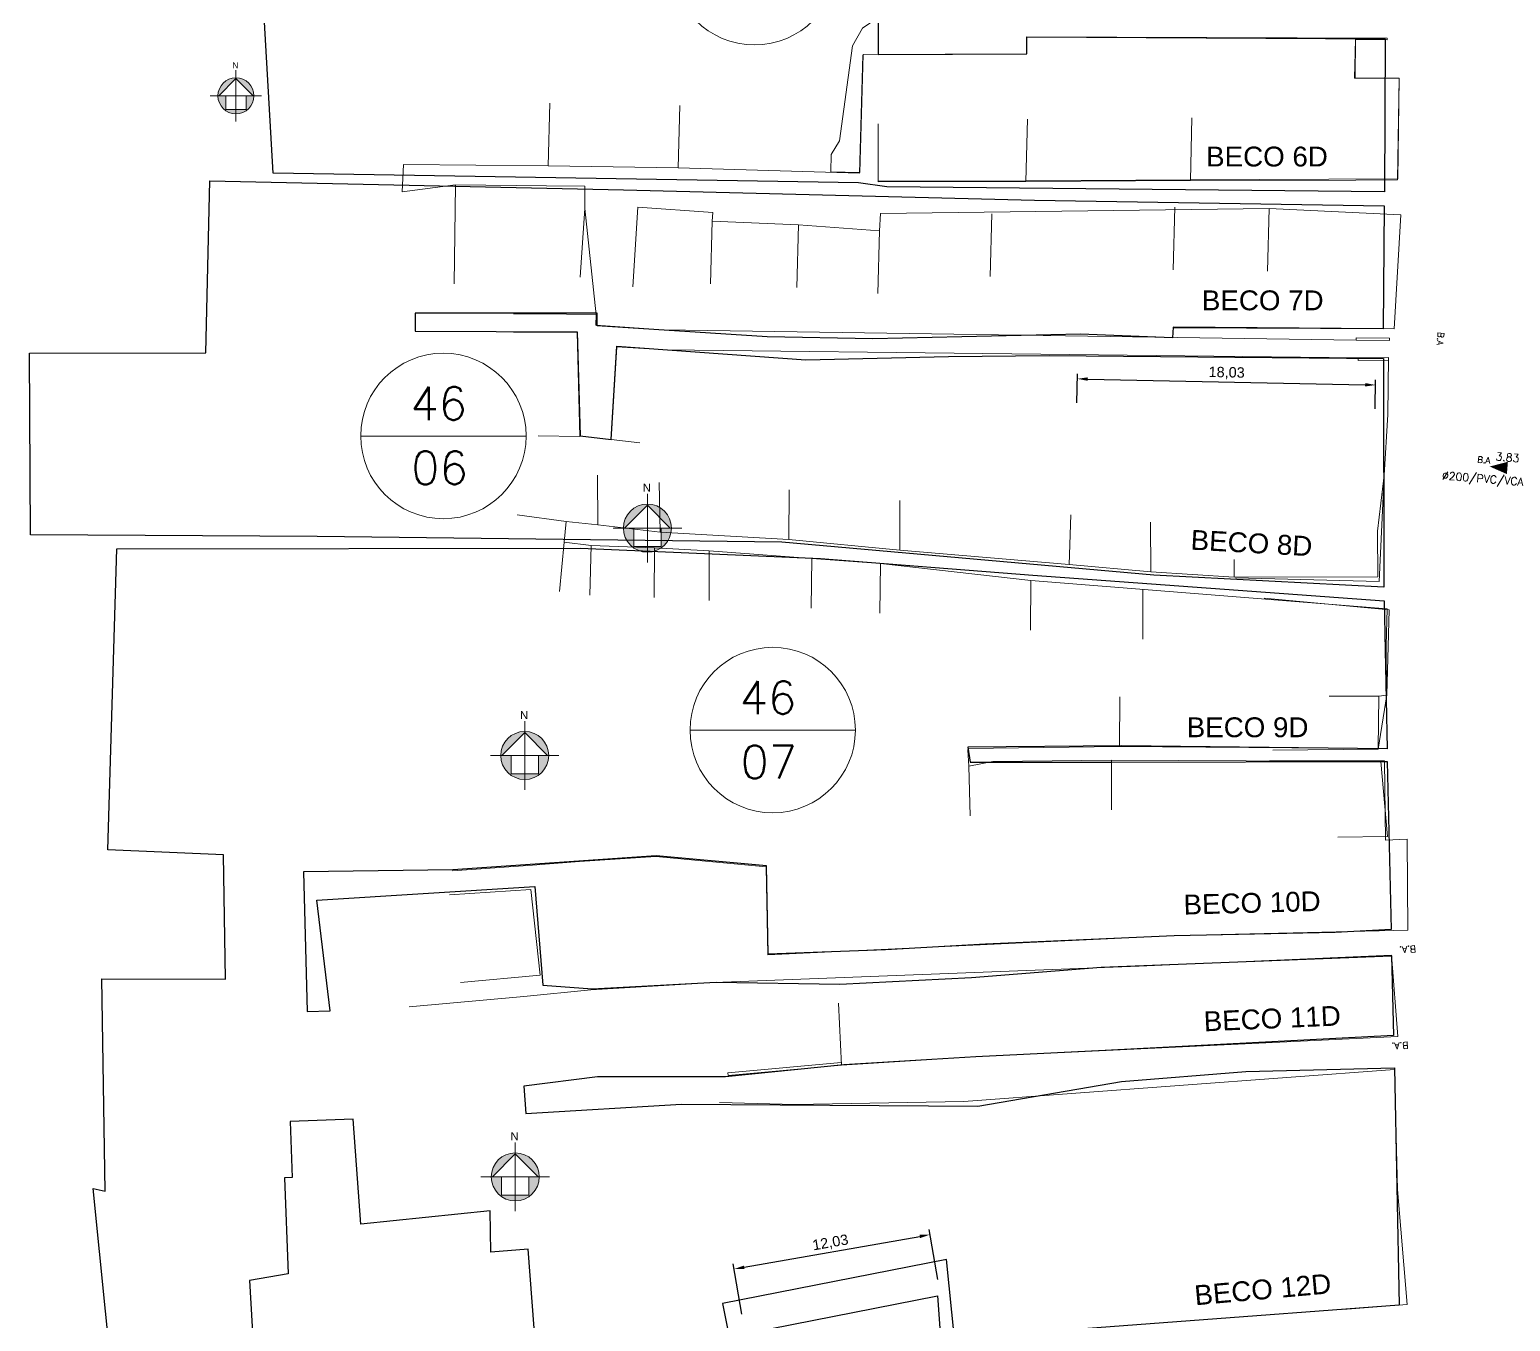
# Model space of a CAD drawing. Header units: metres. Extents: x 359188 to 359409, y 7352322 to 7352892.
# Drawn here: x 359188.3 to 359277.8, y 7352611.5 to 7352689.6 of the extents above; entities that cross this region are included whole.
import ezdxf
from ezdxf.enums import TextEntityAlignment as Align

# ---------------------------------------------------------------- set-up
doc = ezdxf.new("R2010")
doc.units = ezdxf.units.M
doc.header["$LTSCALE"] = 2.5
doc.set_wipeout_variables(frame=1)
doc.linetypes.add('AVT-LIN-ESTRADA DE TERRA', pattern=[0.7, 0.3, -0.1, 0.2, -0.1])
doc.linetypes.add('DASHED2', pattern=[0.375, 0.25, -0.125])
for name, color, linetype in [('0-quadras', 6, 'Continuous'), ('AVT-C3-ALI-ALINHAMENTO PROJETO', 170, 'Continuous'), ('DLT-C3-PRF-SETA DE DIREÇÃO DE TUBULAÇÃO PROJETADA PRINCIPAL', 170, 'Continuous'), ('ZZ-Carimbo Texto', 7, 'Continuous')]:
    doc.layers.add(name, color=color, linetype=linetype)
for name, color, linetype, lineweight, true_color in [('AVT-LT-URB-CONSTRUÇÃO-EDIFICAÇÃO PREDIAL', 251, 'Continuous', 13, 0x5c5c5c), ('AVT-LT-URB-DIVISA TERRENO OU AL PREDIAL', 251, 'Continuous', 13, 0x5c5c5c), ('AVT-LT-URB-MURO', 252, 'Continuous', 0, 0x878787), ('AVT-LT-VIA-ESTRADA DE TERRA', 8, 'AVT-LIN-ESTRADA DE TERRA', 30, 0x787878), ('AVT-PL-CAR-MARCO NORTE', 8, 'Continuous', 0, 0x828282)]:
    doc.layers.add(name, color=color, linetype=linetype, lineweight=lineweight, true_color=true_color)
for name, color, linetype, lineweight in [('COTAS', 7, 'Continuous', 9), ('DLT-C3-PRF-TUBULAÇÃO 3D -COLETOR', 2, 'Continuous', 20), ('TEXTO', 7, 'Continuous', 9), ('US_dimension', 255, 'Continuous', 13)]:
    doc.layers.add(name, color=color, linetype=linetype, lineweight=lineweight)
doc.styles.add('CARIMBO', font='arial.ttf', dxfattribs={"height": 2})
doc.styles.add('ROMANS', font='romans.shx', dxfattribs={"height": 0.65})
doc.styles.add('SABESP', font='ROMANS.shx')
doc.styles.get("Standard").update_dxf_attribs({"font": 'arial.ttf'})
doc.dimstyles.new('ISO-25', dxfattribs={"dimtxt": 2.5, "dimasz": 2.5, "dimexe": 1.25, "dimexo": 0.625, "dimtad": 1, "dimtxsty": 'Standard', "dimcen": 2.5, "dimadec": 0, "dimazin": 0, "dimtfac": 1, "dimtmove": 0, "dimatfit": 3, "dimfxl": 1, "dimarcsym": 0})

# ---------------------------------------------------------------- blocks, each defined once
blk = doc.blocks.new('AVT-PL-MARCO_NORTE')
at = {"layer": 'AVT-PL-CAR-MARCO NORTE', "linetype": 'Continuous', "ltscale": 0.05}
h = blk.add_hatch(color=2, dxfattribs=at)
h.paths.add_polyline_path([(3.46, 0), (3.63, 0, 0.414214), (0, 3.63), (0, 3.46)])
h.paths.add_polyline_path([(3.63, 0), (2.07, 0), (2.07, -2.77), (0, -2.77), (0, -3.63, 0.414214)])
h.paths.add_polyline_path([(0, -2.77), (-2.07, -2.77), (-2.07, 0), (-3.46, 0), (-3.63, 0, 0.414214), (0, -3.63)])
h.paths.add_polyline_path([(0, 3.46), (0, 3.63, 0.414214), (-3.63, 0), (-3.46, 0)])
at = {"layer": 'AVT-PL-CAR-MARCO NORTE', "color": 1, "linetype": 'Continuous', "ltscale": 0.05}
for p, q in [((0, 5.18), (0, -5.18)), ((5.18, 0), (-5.18, 0))]:
    blk.add_line(p, q, dxfattribs=at)
at = {"layer": 'AVT-PL-CAR-MARCO NORTE', "color": 8, "linetype": 'Continuous', "ltscale": 0.05}
blk.add_lwpolyline([(2.07, -2.77), (-2.07, -2.77), (-2.07, 0), (-3.46, 0), (0, 3.46), (3.46, 0), (2.07, 0)], close=True, dxfattribs=at)
blk.add_circle((0, 0), 3.63, dxfattribs=at)
blk.add_solid([(-3.46, 0), (-3.46, 0), (0, 3.46)], dxfattribs=at)
at = {"layer": 'AVT-PL-CAR-MARCO NORTE', "color": 2, "linetype": 'Continuous', "ltscale": 0.05}
blk.add_text('N', height=1.21, dxfattribs=at).set_placement((-0.71, 5.52))
blk = doc.blocks.new('DLT-SMB-SETA DO FLUXO DA REDE PROJETADA (PRINCIPAL)')
at = {"layer": 'DLT-C3-PRF-SETA DE DIREÇÃO DE TUBULAÇÃO PROJETADA PRINCIPAL'}
h = blk.add_hatch(color=0, dxfattribs=at)
h.dxf.hatch_style = 1
h.paths.add_polyline_path([(-1.06, 0), (1.06, 0), (0, 3.06)])
at = {"layer": 'DLT-C3-PRF-SETA DE DIREÇÃO DE TUBULAÇÃO PROJETADA PRINCIPAL', "color": 0, "const_width": 0.3}
blk.add_lwpolyline([(0, 3.06), (-1.06, 0), (1.06, 0)], close=True, dxfattribs=at)
blk = doc.blocks.new('*D216')
at = {"layer": 'Defpoints', "color": 0, "ltscale": 2.5, "transparency": 16777216}
for p in [(359269.645, 7352668.104), (359251.587, 7352666.877, -0.586), (359269.612, 7352666.505, -0.598)]:
    blk.add_point(p, dxfattribs=at)
at = {"layer": 'US_dimension', "color": 0, "lineweight": -2, "ltscale": 2.5, "transparency": 16777216}
for p, q in [((359251.59, 7352667.033), (359251.627, 7352668.788)), ((359252.245, 7352668.463), (359269.02, 7352668.117)), ((359269.615, 7352666.661), (359269.652, 7352668.416))]:
    blk.add_line(p, q, dxfattribs=at)
at = {"layer": 'US_dimension', "color": 0, "ltscale": 2.5, "transparency": 16777216}
for points in [[(359252.247, 7352668.567), (359252.243, 7352668.359), (359251.62, 7352668.476)], [(359269.022, 7352668.221), (359269.018, 7352668.013), (359269.645, 7352668.104)]]:
    blk.add_solid(points, dxfattribs=at)
at = {"layer": 'US_dimension', "color": 0, "ltscale": 2.5, "transparency": 16777216, "insert": (359260.644, 7352668.821), "char_height": 0.625, "attachment_point": 5, "rotation": 358.81787}
blk.add_mtext('18,03', dxfattribs=at)
blk = doc.blocks.new('*D218')
at = {"layer": 'Defpoints', "color": 0, "ltscale": 2.5, "transparency": 16777216}
for p in [(359242.711, 7352616.762), (359243.217, 7352613.887, 1.324), (359231.371, 7352611.805, 1.324)]:
    blk.add_point(p, dxfattribs=at)
at = {"layer": 'US_dimension', "color": 0, "lineweight": -2, "ltscale": 2.5, "transparency": 16777216}
for p, q in [((359231.482, 7352614.788), (359242.096, 7352616.654)), ((359243.19, 7352614.041), (359242.657, 7352617.07)), ((359231.344, 7352611.959), (359230.812, 7352614.988))]:
    blk.add_line(p, q, dxfattribs=at)
at = {"layer": 'US_dimension', "color": 0, "ltscale": 2.5, "transparency": 16777216}
for points in [[(359242.078, 7352616.756), (359242.114, 7352616.551), (359242.711, 7352616.762)], [(359231.464, 7352614.891), (359231.5, 7352614.686), (359230.866, 7352614.68)]]:
    blk.add_solid(points, dxfattribs=at)
at = {"layer": 'US_dimension', "color": 0, "ltscale": 2.5, "transparency": 16777216, "insert": (359236.697, 7352616.245), "char_height": 0.625, "attachment_point": 5, "rotation": 9.96813}
blk.add_mtext('12,03', dxfattribs=at)

msp = doc.modelspace()

# ---------------------------------------------------------------- linework, layer by layer
at = {"layer": '0-quadras', "color": 5, "lineweight": 30, "ltscale": 0.3}
msp.add_lwpolyline([(359219.135, 7352606.328), (359218.425, 7352615.886), (359216.171, 7352615.708), (359216.126, 7352618.198), (359208.295, 7352617.401), (359207.835, 7352623.745), (359204.039, 7352623.597), (359204.143, 7352620.217), (359203.683, 7352620.202), (359203.92, 7352614.388), (359201.577, 7352613.984), (359201.874, 7352608.781)], dxfattribs=at)
at = {"layer": 'AVT-C3-ALI-ALINHAMENTO PROJETO', "ltscale": 2.5}
msp.add_lwpolyline([(359244.193, 7352610.485), (359243.704, 7352615.255), (359230.17, 7352612.597), (359230.565, 7352610.583), (359243.173, 7352613.058), (359243.505, 7352608.303), (359244.404, 7352608.428)], dxfattribs=at)
at = {"layer": 'AVT-LT-URB-CONSTRUÇÃO-EDIFICAÇÃO PREDIAL', "ltscale": 2.5}
for points, elevation in [([(359222.637, 7352659.652), (359222.604, 7352662.652)], 1.569), ([(359226.392, 7352659.209), (359226.337, 7352662.208)], 1.777), ([(359234.178, 7352658.775), (359234.198, 7352661.775)], 1.732), ([(359240.893, 7352658.127), (359240.896, 7352661.127)], 2.022), ([(359251.117, 7352657.265), (359251.23, 7352660.263)], 2.358), ([(359256.069, 7352656.808), (359256.034, 7352659.808)], 2.507), ([(359261.106, 7352656.497), (359261.092, 7352659.497)], 2.557), ([(359220.596, 7352658.608), (359220.306, 7352655.622)], 1.946), ([(359222.224, 7352658.409), (359222.138, 7352655.41)], 1.722), ([(359226.049, 7352658.254), (359226.042, 7352655.254)], 1.671), ([(359229.358, 7352658.089), (359229.361, 7352655.089)], 1.721), ([(359235.56, 7352657.627), (359235.534, 7352654.627)], 1.822), ([(359239.713, 7352657.319), (359239.686, 7352654.319)], 1.907), ([(359248.815, 7352656.282), (359248.778, 7352653.282)], 2.277), ([(359255.572, 7352655.75), (359255.576, 7352652.75)], 2.565), ([(359270.298, 7352652.366), (359270.315, 7352649.366), (359269.84, 7352649.304), (359269.804, 7352646.141), (359254.172, 7352646.252), (359245.028, 7352646.143), (359245, 7352646.044)], 2.848), ([(359254.172, 7352646.252), (359254.18, 7352649.252)], 2.387), ([(359269.84, 7352649.304), (359266.84, 7352649.306)], 2.791), ([(359267.375, 7352640.784), (359270.375, 7352640.823), (359269.965, 7352645.342), (359253.675, 7352645.43), (359246.518, 7352645.346), (359245.067, 7352645.074), (359245, 7352646.044)], 2.613), ([(359245.067, 7352645.074), (359245.13, 7352642.075)], 2.242), ([(359253.675, 7352645.43), (359253.68, 7352642.43)], 2.434)]:
    msp.add_lwpolyline(points, dxfattribs=dict(at, elevation=elevation))
for points in [[(359220.725, 7352659.864), (359217.751, 7352660.26)], [(359270.298, 7352652.366), (359270.35, 7352654.583), (359248.815, 7352656.282), (359239.713, 7352657.319), (359235.56, 7352657.627), (359229.358, 7352658.089), (359226.049, 7352658.254), (359222.224, 7352658.409), (359220.596, 7352658.608), (359220.725, 7352659.864), (359222.637, 7352659.652), (359226.392, 7352659.209), (359234.178, 7352658.775), (359240.893, 7352658.127), (359251.117, 7352657.265), (359256.069, 7352656.808), (359261.106, 7352656.497), (359269.785, 7352656.504), (359269.768, 7352659.278)]]:
    msp.add_lwpolyline(points, dxfattribs=at)
at = {"layer": 'AVT-LT-URB-DIVISA TERRENO OU AL PREDIAL', "flags": 128}
msp.add_lwpolyline([(359270.425, 7352690.166), (359239.574, 7352690.304), (359238.625, 7352689.664), (359238.021, 7352688.601), (359237.233, 7352682.853), (359236.74, 7352682.03), (359236.711, 7352680.985), (359238.474, 7352680.944), (359238.662, 7352688.076), (359248.568, 7352688.115), (359248.556, 7352689.142), (359270.351, 7352689.068), (359270.351, 7352688.968), (359268.436, 7352688.974), (359268.365, 7352686.648), (359271.079, 7352686.648), (359270.996, 7352680.566), (359258.472, 7352680.504), (359248.532, 7352680.438), (359239.6, 7352680.427)], dxfattribs=at)
at = {"layer": 'AVT-LT-URB-DIVISA TERRENO OU AL PREDIAL', "ltscale": 2.5}
for points, elevation in [([(359268.419, 7352686.639), (359268.427, 7352689.029), (359266.314, 7352689.036)], 2.369), ([(359268.419, 7352686.639), (359268.427, 7352689.029), (359266.314, 7352689.036)], 2.369), ([(359268.419, 7352686.639), (359268.427, 7352689.029), (359266.314, 7352689.036)], 2.369), ([(359268.419, 7352686.639), (359268.427, 7352689.029), (359266.314, 7352689.036)], 2.369), ([(359226.575, 7352671.44), (359222.507, 7352671.715), (359222.538, 7352672.335), (359220.73, 7352672.393), (359217.533, 7352672.404)], 1.826), ([(359226.575, 7352671.44), (359222.507, 7352671.715), (359222.538, 7352672.335), (359220.73, 7352672.393), (359217.533, 7352672.404)], 1.826), ([(359226.575, 7352671.44), (359222.507, 7352671.715), (359222.538, 7352672.335), (359220.73, 7352672.393), (359217.533, 7352672.404)], 1.826), ([(359226.575, 7352671.44), (359222.507, 7352671.715), (359222.538, 7352672.335), (359220.73, 7352672.393), (359217.533, 7352672.404)], 1.826), ([(359268.483, 7352670.806), (359226.575, 7352671.44)], 2.636), ([(359268.483, 7352670.806), (359226.575, 7352671.44)], 2.636), ([(359268.483, 7352670.806), (359226.575, 7352671.44)], 2.636), ([(359268.483, 7352670.806), (359226.575, 7352671.44)], 2.636), ([(359270.425, 7352669.761), (359270.395, 7352666.33), (359270.173, 7352662.654), (359269.863, 7352656.237), (359261.181, 7352656.448)], 2.522), ([(359270.425, 7352669.761), (359270.395, 7352666.33), (359270.173, 7352662.654), (359269.863, 7352656.237), (359261.181, 7352656.448)], 2.522), ([(359270.425, 7352669.761), (359270.395, 7352666.33), (359270.173, 7352662.654), (359269.863, 7352656.237), (359261.181, 7352656.448)], 2.522), ([(359270.425, 7352669.761), (359270.395, 7352666.33), (359270.173, 7352662.654), (359269.768, 7352659.278)], 2.522), ([(359271.56, 7352640.667), (359270.253, 7352640.6), (359270.18, 7352645.396), (359263.228, 7352645.393)], 2.574), ([(359271.56, 7352640.667), (359270.253, 7352640.6), (359270.18, 7352645.396), (359263.228, 7352645.393)], 2.574), ([(359271.56, 7352640.667), (359270.253, 7352640.6), (359270.18, 7352645.396), (359263.228, 7352645.393)], 2.574), ([(359271.56, 7352640.667), (359271.605, 7352635.163), (359257.717, 7352634.84), (359232.901, 7352633.659), (359232.806, 7352638.995), (359226.128, 7352639.608), (359221.528, 7352639.315), (359218.691, 7352639.086), (359213.838, 7352638.754)], 2.574), ([(359271.56, 7352640.667), (359271.605, 7352635.163), (359257.717, 7352634.84), (359232.901, 7352633.659), (359232.806, 7352638.995), (359226.128, 7352639.608), (359221.528, 7352639.315), (359218.691, 7352639.086), (359213.838, 7352638.754)], 2.574), ([(359271.56, 7352640.667), (359271.605, 7352635.163), (359257.717, 7352634.84), (359232.901, 7352633.659), (359232.806, 7352638.995), (359226.128, 7352639.608), (359221.528, 7352639.315), (359218.691, 7352639.086), (359213.838, 7352638.754)], 2.574), ([(359255.356, 7352632.988), (359270.617, 7352633.645), (359270.994, 7352628.74), (359245.388, 7352627.514), (359237.364, 7352627.003), (359237.184, 7352630.746)], 2.415), ([(359255.356, 7352632.988), (359270.617, 7352633.645), (359270.994, 7352628.74), (359245.388, 7352627.514), (359237.364, 7352627.003), (359237.184, 7352630.746)], 2.415), ([(359255.356, 7352632.988), (359270.617, 7352633.645), (359270.994, 7352628.74), (359245.388, 7352627.514), (359237.364, 7352627.003), (359237.184, 7352630.746)], 2.415), ([(359255.356, 7352632.988), (359229.673, 7352631.988), (359222.198, 7352631.561), (359218.152, 7352631.141), (359211.22, 7352630.533)], 2.415), ([(359255.356, 7352632.988), (359229.673, 7352631.988), (359222.198, 7352631.561), (359218.152, 7352631.141), (359211.22, 7352630.533)], 2.415), ([(359255.356, 7352632.988), (359229.673, 7352631.988), (359222.198, 7352631.561), (359218.152, 7352631.141), (359211.22, 7352630.533)], 2.415)]:
    msp.add_lwpolyline(points, dxfattribs=dict(at, elevation=elevation))
for points in [[(359221.561, 7352674.624), (359221.841, 7352678.765), (359221.855, 7352680.118), (359219.537, 7352680.135), (359214.026, 7352680.207), (359210.801, 7352679.784), (359210.873, 7352681.431), (359219.631, 7352681.35), (359227.481, 7352681.22), (359238.455, 7352680.899), (359238.642, 7352688.031)], [(359221.561, 7352674.624), (359221.841, 7352678.765), (359221.855, 7352680.118), (359219.537, 7352680.135), (359214.026, 7352680.207), (359210.801, 7352679.784), (359210.873, 7352681.431), (359219.631, 7352681.35), (359227.481, 7352681.22), (359238.455, 7352680.899), (359238.642, 7352688.031)], [(359221.561, 7352674.624), (359221.841, 7352678.765), (359221.855, 7352680.118), (359219.537, 7352680.135), (359214.026, 7352680.207), (359210.801, 7352679.784), (359210.873, 7352681.431), (359219.631, 7352681.35), (359227.481, 7352681.22), (359238.455, 7352680.899), (359238.642, 7352688.031)], [(359222.538, 7352672.335), (359221.841, 7352678.765), (359221.855, 7352680.118), (359219.537, 7352680.135), (359214.026, 7352680.207), (359210.801, 7352679.784), (359210.873, 7352681.431), (359219.631, 7352681.35), (359227.481, 7352681.22), (359238.455, 7352680.899), (359238.642, 7352688.031)], [(359239.576, 7352683.882), (359239.58, 7352680.382), (359248.512, 7352680.394), (359258.452, 7352680.459), (359268.449, 7352680.475), (359270.974, 7352680.51), (359271.074, 7352686.645), (359268.419, 7352686.639)], [(359239.576, 7352683.882), (359239.58, 7352680.382), (359248.512, 7352680.394), (359258.452, 7352680.459), (359268.449, 7352680.475), (359270.974, 7352680.51), (359271.074, 7352686.645), (359268.419, 7352686.639)], [(359239.576, 7352683.882), (359239.58, 7352680.382), (359248.512, 7352680.394), (359258.452, 7352680.459), (359268.449, 7352680.475), (359270.974, 7352680.51), (359271.074, 7352686.645), (359268.419, 7352686.639)], [(359239.576, 7352683.882), (359239.58, 7352680.382), (359248.512, 7352680.394), (359258.452, 7352680.459), (359268.449, 7352680.475), (359270.974, 7352680.51), (359271.074, 7352686.645), (359268.419, 7352686.639)], [(359219.729, 7352685.134), (359219.631, 7352681.35)], [(359227.579, 7352685.003), (359227.481, 7352681.22)], [(359248.61, 7352684.177), (359248.512, 7352680.394)], [(359248.61, 7352684.177), (359248.512, 7352680.394)], [(359248.61, 7352684.177), (359248.512, 7352680.394)], [(359248.61, 7352684.177), (359248.512, 7352680.394)], [(359258.55, 7352684.243), (359258.452, 7352680.459)], [(359258.55, 7352684.243), (359258.452, 7352680.459)], [(359258.55, 7352684.243), (359258.452, 7352680.459)], [(359258.55, 7352684.243), (359258.452, 7352680.459)], [(359214.026, 7352680.207), (359213.947, 7352674.208)], [(359214.026, 7352680.207), (359213.947, 7352674.208)], [(359214.026, 7352680.207), (359213.947, 7352674.208)], [(359214.026, 7352680.207), (359213.947, 7352674.208)], [(359257.388, 7352671.56), (359270.775, 7352671.504), (359271.181, 7352678.385), (359263.208, 7352678.762), (359239.729, 7352678.471), (359239.652, 7352677.419), (359234.763, 7352677.781), (359229.543, 7352677.996), (359229.58, 7352678.534), (359225.039, 7352678.846), (359224.756, 7352674.042)], [(359257.388, 7352671.56), (359270.775, 7352671.504), (359271.181, 7352678.385), (359263.208, 7352678.762), (359239.729, 7352678.471), (359239.652, 7352677.419), (359234.763, 7352677.781), (359229.543, 7352677.996), (359229.58, 7352678.534), (359225.039, 7352678.846), (359224.756, 7352674.042)], [(359257.388, 7352671.56), (359270.775, 7352671.504), (359271.181, 7352678.385), (359263.208, 7352678.762), (359239.729, 7352678.471), (359239.652, 7352677.419), (359234.763, 7352677.781), (359229.543, 7352677.996), (359229.58, 7352678.534), (359225.039, 7352678.846), (359224.756, 7352674.042)], [(359257.388, 7352671.56), (359270.775, 7352671.504), (359271.181, 7352678.385), (359263.208, 7352678.762), (359239.729, 7352678.471), (359239.652, 7352677.419), (359234.763, 7352677.781), (359229.543, 7352677.996), (359229.58, 7352678.534), (359225.039, 7352678.846), (359224.756, 7352674.042)], [(359246.444, 7352678.453), (359246.346, 7352674.669)], [(359246.444, 7352678.453), (359246.346, 7352674.669)], [(359246.444, 7352678.453), (359246.346, 7352674.669)], [(359246.444, 7352678.453), (359246.346, 7352674.669)], [(359246.444, 7352678.453), (359246.346, 7352674.669)], [(359257.508, 7352678.85), (359257.411, 7352675.066)], [(359257.508, 7352678.85), (359257.411, 7352675.066)], [(359257.508, 7352678.85), (359257.411, 7352675.066)], [(359257.508, 7352678.85), (359257.411, 7352675.066)], [(359257.508, 7352678.85), (359257.411, 7352675.066)], [(359263.208, 7352678.762), (359263.11, 7352674.978)], [(359263.208, 7352678.762), (359263.11, 7352674.978)], [(359263.208, 7352678.762), (359263.11, 7352674.978)], [(359263.208, 7352678.762), (359263.11, 7352674.978)], [(359263.208, 7352678.762), (359263.11, 7352674.978)], [(359229.543, 7352677.996), (359229.445, 7352674.212)], [(359229.543, 7352677.996), (359229.445, 7352674.212)], [(359229.543, 7352677.996), (359229.445, 7352674.212)], [(359229.543, 7352677.996), (359229.445, 7352674.212)], [(359229.543, 7352677.996), (359229.445, 7352674.212)], [(359234.763, 7352677.781), (359234.666, 7352673.998)], [(359234.763, 7352677.781), (359234.666, 7352673.998)], [(359234.763, 7352677.781), (359234.666, 7352673.998)], [(359234.763, 7352677.781), (359234.666, 7352673.998)], [(359234.763, 7352677.781), (359234.666, 7352673.998)], [(359239.662, 7352677.418), (359239.564, 7352673.635)], [(359239.662, 7352677.418), (359239.564, 7352673.635)], [(359239.662, 7352677.418), (359239.564, 7352673.635)], [(359239.662, 7352677.418), (359239.564, 7352673.635)], [(359239.662, 7352677.418), (359239.564, 7352673.635)], [(359217.529, 7352671.291), (359221.382, 7352671.303), (359221.544, 7352664.992), (359219.029, 7352665.025)], [(359217.529, 7352671.291), (359221.382, 7352671.303), (359221.544, 7352664.992), (359219.029, 7352665.025)], [(359217.529, 7352671.291), (359221.382, 7352671.303), (359221.544, 7352664.992), (359219.029, 7352665.025)], [(359217.529, 7352671.291), (359221.382, 7352671.303), (359221.544, 7352664.992), (359219.029, 7352665.025)], [(359225.166, 7352664.602), (359223.446, 7352664.82), (359223.788, 7352670.413), (359226.728, 7352670.222), (359268.589, 7352669.744)], [(359225.166, 7352664.602), (359223.446, 7352664.82), (359223.788, 7352670.413), (359226.728, 7352670.222), (359268.589, 7352669.744)], [(359225.166, 7352664.602), (359223.446, 7352664.82), (359223.788, 7352670.413), (359226.728, 7352670.222), (359268.589, 7352669.744)], [(359225.166, 7352664.602), (359223.446, 7352664.82), (359223.788, 7352670.413), (359226.728, 7352670.222), (359268.589, 7352669.744)], [(359263.427, 7352646.038), (359269.799, 7352646.094), (359270.323, 7352649.373), (359270.479, 7352654.52), (359262.906, 7352655.222)], [(359263.427, 7352646.038), (359269.799, 7352646.094), (359270.323, 7352649.373), (359270.479, 7352654.52), (359262.906, 7352655.222)], [(359263.427, 7352646.038), (359269.799, 7352646.094), (359270.323, 7352649.373), (359270.479, 7352654.52), (359262.906, 7352655.222)], [(359214.331, 7352631.99), (359219.141, 7352632.44), (359218.583, 7352637.61), (359213.66, 7352637.289)], [(359214.331, 7352631.99), (359219.141, 7352632.44), (359218.583, 7352637.61), (359213.66, 7352637.289)], [(359214.331, 7352631.99), (359219.141, 7352632.44), (359218.583, 7352637.61), (359213.66, 7352637.289)], [(359267.677, 7352612.231), (359271.563, 7352612.543), (359270.981, 7352619.485), (359270.8, 7352626.744), (359244.76, 7352624.802), (359234.54, 7352624.62), (359229.995, 7352624.741)], [(359267.677, 7352612.231), (359271.563, 7352612.543), (359270.981, 7352619.485), (359270.8, 7352626.744), (359244.76, 7352624.802), (359234.54, 7352624.62), (359229.995, 7352624.741)], [(359267.677, 7352612.231), (359271.563, 7352612.543), (359270.981, 7352619.485), (359270.8, 7352626.744), (359244.76, 7352624.802), (359234.54, 7352624.62), (359229.995, 7352624.741)]]:
    msp.add_lwpolyline(points, dxfattribs=at)
at = {"layer": 'AVT-LT-URB-MURO', "ltscale": 2.5}
for points, elevation in [([(359268.483, 7352670.806), (359270.48, 7352670.786), (359270.482, 7352670.936), (359268.484, 7352670.956), (359268.482, 7352670.806)], 2.526), ([(359268.483, 7352670.806), (359270.48, 7352670.786), (359270.482, 7352670.936), (359268.484, 7352670.956), (359268.482, 7352670.806)], 2.526), ([(359268.483, 7352670.806), (359270.48, 7352670.786), (359270.482, 7352670.936), (359268.484, 7352670.956), (359268.482, 7352670.806)], 2.526), ([(359268.483, 7352670.806), (359270.48, 7352670.786), (359270.482, 7352670.936), (359268.484, 7352670.956), (359268.482, 7352670.806)], 2.526), ([(359237.35, 7352627.153), (359230.499, 7352626.529)], 2.3), ([(359237.35, 7352627.153), (359230.499, 7352626.529)], 2.3), ([(359237.35, 7352627.153), (359230.499, 7352626.529)], 2.3), ([(359237.364, 7352627.003), (359230.512, 7352626.38), (359230.499, 7352626.529)], 2.3), ([(359237.364, 7352627.003), (359230.512, 7352626.38), (359230.499, 7352626.529)], 2.3), ([(359237.364, 7352627.003), (359230.512, 7352626.38), (359230.499, 7352626.529)], 2.3)]:
    msp.add_lwpolyline(points, dxfattribs=dict(at, elevation=elevation))
at = {"layer": 'AVT-LT-URB-MURO', "ltscale": 2.5, "elevation": 2.522}
msp.add_lwpolyline([(359268.59, 7352669.594), (359270.427, 7352669.611), (359270.425, 7352669.761), (359268.589, 7352669.744)], close=True, dxfattribs=at)
msp.add_lwpolyline([(359268.59, 7352669.594), (359270.427, 7352669.611), (359270.425, 7352669.761), (359268.589, 7352669.744)], close=True, dxfattribs=at)
msp.add_lwpolyline([(359268.59, 7352669.594), (359270.427, 7352669.611), (359270.425, 7352669.761), (359268.589, 7352669.744)], close=True, dxfattribs=at)
msp.add_lwpolyline([(359268.59, 7352669.594), (359270.427, 7352669.611), (359270.425, 7352669.761), (359268.589, 7352669.744)], close=True, dxfattribs=at)
at = {"layer": 'COTAS', "ltscale": 4}
for p, q in [((359208.294, 7352665.018), (359218.294, 7352665.018)), ((359228.203, 7352647.244), (359238.203, 7352647.244))]:
    msp.add_line(p, q, dxfattribs=at)
at = {"layer": 'COTAS'}
for centre in [(359232.102, 7352693.652), (359213.294, 7352665.025), (359233.203, 7352647.251)]:
    msp.add_circle(centre, 5, dxfattribs=at)

# ---------------------------------------------------------------- block references
at = {"layer": 'AVT-LT-VIA-ESTRADA DE TERRA', "ltscale": 2.5}
for p, xscale, yscale, zscale in [((359200.754, 7352685.581), 0.3, 0.3, 0.3), ((359200.754, 7352685.581), 0.3, 0.3, 0.3), ((359200.754, 7352685.581), 0.3, 0.3, 0.3), ((359225.629, 7352659.454), 0.4, 0.4, 0.4), ((359225.629, 7352659.454), 0.4, 0.4, 0.4), ((359225.629, 7352659.454), 0.4, 0.4, 0.4), ((359218.211, 7352645.713), 0.4, 0.4, 0.25), ((359217.639, 7352620.25), 0.4, 0.4, 0.4), ((359217.639, 7352620.25), 0.4, 0.4, 0.4), ((359217.639, 7352620.25), 0.4, 0.4, 0.4)]:
    msp.add_blockref('AVT-PL-MARCO_NORTE', p, dxfattribs=dict(at, xscale=xscale, yscale=yscale, zscale=zscale))
at = {"layer": 'DLT-C3-PRF-TUBULAÇÃO 3D -COLETOR', "color": 1, "linetype": 'DASHED2', "lineweight": 20, "ltscale": 2.5, "true_color": 0xff0000, "xscale": 0.2926489428815697, "yscale": 0.2926489428815697, "zscale": 0.2926489428815697, "rotation": 85.38660578365742}
msp.add_blockref('DLT-SMB-SETA DO FLUXO DA REDE PROJETADA (PRINCIPAL)', (359277.573, 7352663.095, 1.893), dxfattribs=at)

# ---------------------------------------------------------------- texts
at = {"layer": 'DLT-C3-PRF-TUBULAÇÃO 3D -COLETOR', "color": 2, "linetype": 'DASHED2', "lineweight": 20, "attachment_point": 5, "style": 'ROMANS'}
for s, insert, char_height, rotation in [('B.A', (359273.57, 7352670.902, 0.394), 0.375, 263.88031), ('{\\C2;3.83}', (359277.624, 7352663.732, 1.893), 0.4791, 355.38611), ('B.A', (359276.197, 7352663.571, 0.394), 0.375, 355.38611), ('{\\C2;Ø200/PVC/VCA}', (359276.127, 7352662.364, 1.893), 0.4791, 355.38611)]:
    msp.add_mtext(s, dxfattribs=dict(at, insert=insert, char_height=char_height, rotation=rotation))
at = {"layer": 'DLT-C3-PRF-TUBULAÇÃO 3D -COLETOR', "color": 2, "linetype": 'AVT-LIN-ESTRADA DE TERRA', "lineweight": 20, "char_height": 0.4, "attachment_point": 5, "rotation": 183.67145, "style": 'ROMANS'}
for insert in [(359271.585, 7352634.001, 2.415), (359271.585, 7352634.001, 2.415), (359271.128, 7352628.177), (359271.128, 7352628.177)]:
    msp.add_mtext('B.A.', dxfattribs=dict(at, insert=insert))
at = {"layer": 'TEXTO', "style": 'SABESP'}
for s, p in [('46', (359213.005, 7352665.984)), ('06', (359213.063, 7352662.097)), ('46', (359232.913, 7352648.21)), ('07', (359232.972, 7352644.323))]:
    msp.add_text(s, height=2, dxfattribs=at).set_placement(p, align=Align.CENTER)

# ---------------------------------------------------------------- dimensions: what is measured, and where the dimension line sits
at = {"layer": 'US_dimension', "ltscale": 2.5}
for p1, p2, distance, picture, middle in [((359251.587, 7352666.877, -0.586), (359269.612, 7352666.505, -0.598), 1.599, '*D216', (359260.644, 7352668.821)), ((359231.371, 7352611.805, 1.324), (359243.217, 7352613.887, 1.324), 2.919, '*D218', (359236.697, 7352616.245))]:
    dim = msp.add_aligned_dim(p1=p1, p2=p2, distance=distance, dimstyle='ISO-25', override={"dimscale": 0.25}, dxfattribs=at)
    dim.commit()
    dim.dimension.update_dxf_attribs({"geometry": picture, "text_midpoint": middle})

# ---------------------------------------------------------------- next in the draw order: wipeouts: each hides what was drawn before it
at = {"linetype": 'Continuous', "ltscale": 4}
for points in [[(359259.107, 7352680.869), (359267.094, 7352680.868), (359267.094, 7352682.95), (359259.107, 7352682.95)], [(359258.85, 7352672.18), (359266.838, 7352672.18), (359266.838, 7352674.261), (359258.85, 7352674.262)], [(359258.123, 7352657.734), (359266.098, 7352657.296), (359266.213, 7352659.374), (359258.237, 7352659.813)], [(359257.934, 7352646.379), (359265.921, 7352646.379), (359265.922, 7352648.461), (359257.934, 7352648.461)], [(359257.768, 7352635.651), (359266.684, 7352635.891), (359266.628, 7352637.972), (359257.712, 7352637.732)], [(359259.008, 7352628.589), (359267.919, 7352628.977), (359267.829, 7352631.057), (359258.917, 7352630.668)], [(359258.495, 7352612.021), (359267.38, 7352612.81), (359267.196, 7352614.884), (359258.311, 7352614.095)]]:
    msp.add_wipeout(points, dxfattribs=at).dxf.layer = 'ZZ-Carimbo Texto'

# ---------------------------------------------------------------- next in the draw order: wipeouts: each hides what was drawn before it
for points in [[(359259.107, 7352680.869), (359267.094, 7352680.868), (359267.094, 7352682.95), (359259.107, 7352682.95)], [(359258.85, 7352672.18), (359266.838, 7352672.18), (359266.838, 7352674.261), (359258.85, 7352674.262)], [(359258.123, 7352657.734), (359266.098, 7352657.296), (359266.213, 7352659.374), (359258.237, 7352659.813)], [(359257.934, 7352646.379), (359265.921, 7352646.379), (359265.922, 7352648.461), (359257.934, 7352648.461)], [(359257.768, 7352635.651), (359266.684, 7352635.891), (359266.628, 7352637.972), (359257.712, 7352637.732)], [(359259.008, 7352628.589), (359267.919, 7352628.977), (359267.829, 7352631.057), (359258.917, 7352630.668)], [(359258.495, 7352612.021), (359267.38, 7352612.81), (359267.196, 7352614.884), (359258.311, 7352614.095)]]:
    msp.add_wipeout(points, dxfattribs=at).dxf.layer = 'ZZ-Carimbo Texto'

# ---------------------------------------------------------------- next in the draw order: linework, layer by layer
at = {"layer": '0-quadras', "color": 5, "lineweight": 30, "ltscale": 0.3}
for points in [[(359239.574, 7352690.304), (359239.583, 7352688.08), (359248.568, 7352688.115), (359248.573, 7352689.141), (359270.236, 7352689.021), (359270.181, 7352679.778), (359240.103, 7352680.072), (359238.397, 7352680.324), (359203.002, 7352680.914), (359202.416, 7352691.073)], [(359193.241, 7352608.321), (359192.128, 7352619.542), (359192.838, 7352619.377), (359192.648, 7352632.209), (359200.122, 7352632.194), (359200.004, 7352639.709), (359193.017, 7352640.019), (359193.555, 7352658.194), (359221.574, 7352658.253), (359236.095, 7352657.614), (359248.927, 7352656.615), (359270.174, 7352655.053), (359270.349, 7352646.123), (359254.286, 7352646.296), (359244.991, 7352646.225), (359245.142, 7352645.302), (359253.667, 7352645.302), (359269.926, 7352645.355), (359270.344, 7352645.355), (359270.584, 7352635.192), (359267.214, 7352635.019), (359257.464, 7352634.819), (359246.057, 7352634.309), (359240.027, 7352633.965), (359232.921, 7352633.704), (359232.826, 7352639.04), (359226.148, 7352639.653), (359213.86, 7352638.799), (359204.836, 7352638.682), (359205.053, 7352630.244), (359206.448, 7352630.279), (359205.651, 7352636.978), (359218.821, 7352637.795), (359219.311, 7352631.845), (359222.289, 7352631.604), (359229.776, 7352632.017), (359237.265, 7352631.887), (359245.222, 7352632.303), (359253.051, 7352632.926), (359270.618, 7352633.606), (359270.735, 7352628.791), (359253.304, 7352627.894), (359245.473, 7352627.502), (359237.511, 7352627.016), (359230.35, 7352626.297), (359222.611, 7352626.29), (359218.149, 7352625.735), (359218.277, 7352624.075), (359227.679, 7352624.639), (359245.594, 7352624.517), (359254.293, 7352626.01), (359261.808, 7352626.618), (359270.784, 7352626.843), (359271.065, 7352612.488), (359244.193, 7352610.485)]]:
    msp.add_lwpolyline(points, dxfattribs=at)
msp.add_lwpolyline([(359270.121, 7352669.711), (359270.14, 7352655.877), (359256.253, 7352656.607), (359233.746, 7352658.605), (359205.668, 7352658.957), (359188.327, 7352659.053), (359188.28, 7352670.029), (359198.935, 7352670.052), (359199.166, 7352680.434), (359224.186, 7352679.897), (359249.028, 7352679.273), (359270.176, 7352678.922), (359270.115, 7352671.502), (359257.408, 7352671.605), (359257.381, 7352670.954), (359251.802, 7352671.184), (359239.263, 7352670.896), (359232.863, 7352671.012), (359222.581, 7352671.68), (359222.584, 7352672.435), (359211.591, 7352672.435), (359211.587, 7352671.357), (359221.388, 7352671.321), (359221.564, 7352665.037), (359223.444, 7352664.813), (359223.783, 7352670.452), (359235.201, 7352669.63), (359243.838, 7352669.819), (359249.917, 7352669.877)], close=True, dxfattribs=at)

# ---------------------------------------------------------------- next in the draw order: texts
at = {"layer": 'ZZ-Carimbo Texto', "linetype": 'Continuous', "ltscale": 4, "style": 'CARIMBO'}
for s, rotation, p in [('BECO 6D', 359.9955, (359263.084, 7352681.909)), ('BECO 7D', 359.9955, (359262.827, 7352673.22)), ('BECO 8D', 356.85221, (359262.151, 7352658.555)), ('BECO 9D', 359.9955, (359261.911, 7352647.42)), ('BECO 10D', 1.54286, (359262.181, 7352636.81)), ('BECO 11D', 2.49585, (359263.401, 7352629.822)), ('BECO 12D', 5.07723, (359262.829, 7352613.451))]:
    msp.add_text(s, height=1.2, rotation=rotation, dxfattribs=at).set_placement(p, align=Align.MIDDLE_CENTER)

doc.saveas('drawing.dxf')
